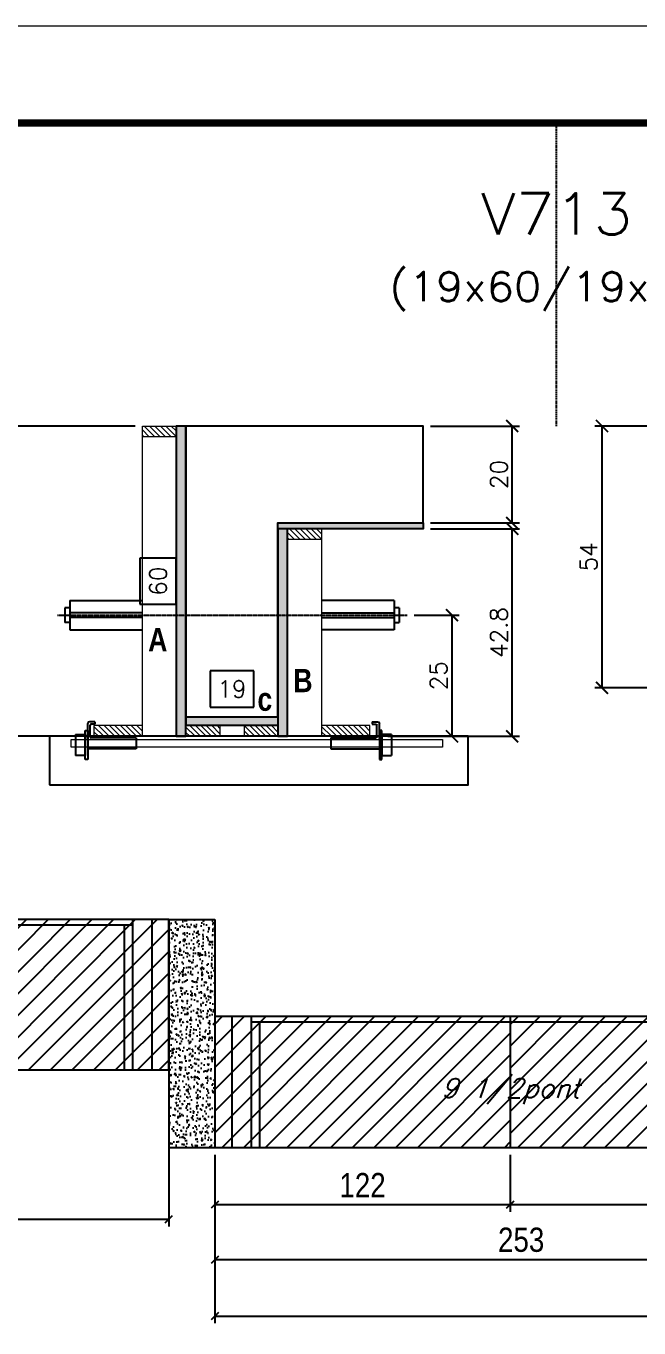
# Model space of a CAD drawing. Extents: x -20960 to -5926, y -2106 to 21915.
# Drawn here: x -7105 to -6852, y 16784 to 17321 of the extents above; entities that cross this region are included whole.
import ezdxf
from ezdxf.enums import TextEntityAlignment as Align

# ---------------------------------------------------------------- set-up
doc = ezdxf.new("R2010")
doc.units = 0
doc.linetypes.add('DASHED', pattern=[0.75, 0.5, -0.25])
doc.linetypes.add('HIDDEN', pattern=[0.375, 0.25, -0.125])
for name, color, linetype in [('barrote', 251, 'Continuous'), ('COTA', 241, 'Continuous'), ('Cota Seção (2x)', 4, 'Continuous'), ('detalhes', 4, 'Continuous'), ('Painéis', 200, 'Continuous'), ('presilha', 1, 'Continuous'), ('Reaproveitamento', 251, 'Continuous'), ('SARR_2.2x7', 40, 'Continuous'), ('SARR_3.5x7', 81, 'Continuous'), ('TENSOR', 3, 'Continuous'), ('texto', 7, 'Continuous'), ('Texto de Titulo', 7, 'Continuous'), ('Texto Qtd Sarr', 242, 'Continuous')]:
    doc.layers.add(name, color=color, linetype=linetype)
for name, color, linetype, lineweight in [('CONCRETO', 251, 'Continuous', 25), ('Folhas', 255, 'Continuous', 9), ('Hachura', 251, 'Continuous', 9), ('Madeira', 126, 'Continuous', 18), ('SARRAFO DE PRESSAO', 251, 'DASHED', 9), ('SCO-___-LAJ', 2, 'Continuous', 0), ('Texto Seção', 7, 'Continuous', 15)]:
    doc.layers.add(name, color=color, linetype=linetype, lineweight=lineweight)
doc.styles.add('COTA TECNICA', font='techl___.ttf', dxfattribs={"height": 10})
doc.styles.add('Romans', font='romans.shx')
doc.styles.add('TECNICA', font='techb___.ttf', dxfattribs={"height": 10})
doc.dimstyles.new('Cota Seção (2x)', dxfattribs={"dimtxt": 7, "dimasz": 5, "dimexe": 3, "dimexo": 3, "dimgap": 2, "dimtad": 3, "dimdec": 1, "dimlfac": 0.5, "dimzin": 12, "dimdsep": 46, "dimtxsty": 'Romans', "dimblk": 'ARCHTICK', "dimcen": 0, "dimclrd": 4, "dimclre": 4, "dimclrt": 1, "dimadec": 1, "dimazin": 3, "dimtfac": 1, "dimtdec": 1, "dimtmove": 0, "dimatfit": 3, "dimldrblk": 'OBLIQUE', "dimfxl": 1, "dimtolj": 1, "dimtzin": 12, "dimarcsym": 0})
doc.dimstyles.new('Cota Seção interna', dxfattribs={"dimtxt": 7, "dimasz": 6, "dimexe": 0.18, "dimexo": 2, "dimgap": -4, "dimtad": 3, "dimdec": 1, "dimlfac": 0.5, "dimzin": 12, "dimdsep": 46, "dimtxsty": 'Romans', "dimblk": 'ARCHTICK', "dimcen": 0.09, "dimse1": 1, "dimse2": 1, "dimsd1": 1, "dimsd2": 1, "dimclrd": 180, "dimclre": 5, "dimclrt": 1, "dimadec": 0, "dimazin": 3, "dimtfac": 1, "dimtdec": 1, "dimtofl": 0, "dimtmove": 0, "dimatfit": 3, "dimldrblk": 'ARCHTICK', "dimfxl": 1, "dimtolj": 1, "dimtzin": 0, "dimarcsym": 0})
doc.dimstyles.new('PAINEL', dxfattribs={"dimtxt": 10, "dimasz": 3, "dimexe": 3, "dimexo": 3, "dimgap": 3, "dimtad": 1, "dimdec": 1, "dimzin": 12, "dimdsep": 46, "dimtxsty": 'COTA TECNICA', "dimblk1": 'OBLIQUE', "dimblk2": 'OBLIQUE', "dimsah": 1, "dimcen": 0.9, "dimclrd": 4, "dimclre": 4, "dimclrt": 240, "dimadec": 1, "dimazin": 3, "dimtfac": 1, "dimtdec": 1, "dimtmove": 0, "dimatfit": 3, "dimfxl": 1, "dimtolj": 1, "dimtzin": 12, "dimarcsym": 0})

# ---------------------------------------------------------------- blocks, each defined once
blk = doc.blocks.new('9999999999')
at = {"layer": 'Folhas'}
blk.add_lwpolyline([(98138.98, 34190.21), (99623.98, 34190.21), (99623.98, 35240.21), (98138.98, 35240.21)], close=True, dxfattribs=at)
at = {"layer": 'Folhas', "color": 30, "const_width": 3}
blk.add_lwpolyline([(98213.98, 34230.21), (99583.98, 34230.21), (99583.98, 35200.21), (98213.98, 35200.21)], close=True, dxfattribs=at)
blk = doc.blocks.new('_Oblique')
at = {"color": 0, "linetype": 'ByBlock', "lineweight": -2}
blk.add_line((-0.5, -0.5), (0.5, 0.5), dxfattribs=at)
blk = doc.blocks.new('*D517')
at = {"layer": 'COTA', "color": 4, "linetype": 'ByBlock', "lineweight": -2, "transparency": 16777216}
for p, q in [((-7026.73, 16855.45), (-7026.73, 16809.12)), ((-6773.73, 16855.45), (-6773.73, 16809.12)), ((-6773.73, 16812.12), (-7026.73, 16812.12))]:
    blk.add_line(p, q, dxfattribs=at)
at = {"layer": 'Defpoints', "color": 0, "linetype": 'ByBlock', "transparency": 16777216}
for p in [(-7026.73, 16858.45), (-6773.73, 16858.45), (-7026.73, 16812.12)]:
    blk.add_point(p, dxfattribs=at)
at = {"layer": 'COTA', "color": 4, "linetype": 'ByBlock', "lineweight": -2, "transparency": 16777216, "xscale": 3, "yscale": 3, "zscale": 3, "rotation": 180}
blk.add_blockref('_Oblique', (-7026.73, 16812.12), dxfattribs=at)
at = {"layer": 'COTA', "color": 4, "linetype": 'ByBlock', "lineweight": -2, "transparency": 16777216, "xscale": 3, "yscale": 3, "zscale": 3}
blk.add_blockref('_Oblique', (-6773.73, 16812.12), dxfattribs=at)
at = {"layer": 'COTA', "color": 240, "linetype": 'ByBlock', "transparency": 16777216, "insert": (-6900.23, 16820.34), "char_height": 10, "attachment_point": 5, "style": 'COTA TECNICA'}
blk.add_mtext('\\A1;253', dxfattribs=at)
blk = doc.blocks.new('*D518')
at = {"layer": 'COTA', "color": 4, "linetype": 'ByBlock', "lineweight": -2, "transparency": 16777216}
for p, q in [((-7275.73, 16927.45), (-7275.73, 16825.93)), ((-7045.73, 16887.45), (-7045.73, 16825.93)), ((-7275.73, 16828.93), (-7045.73, 16828.93))]:
    blk.add_line(p, q, dxfattribs=at)
at = {"layer": 'Defpoints', "color": 0, "linetype": 'ByBlock', "transparency": 16777216}
for p in [(-7275.73, 16930.45), (-7045.73, 16890.45), (-7045.73, 16828.93)]:
    blk.add_point(p, dxfattribs=at)
at = {"layer": 'COTA', "color": 4, "linetype": 'ByBlock', "lineweight": -2, "transparency": 16777216, "xscale": 3, "yscale": 3, "zscale": 3, "rotation": 180}
blk.add_blockref('_Oblique', (-7275.73, 16828.93), dxfattribs=at)
at = {"layer": 'COTA', "color": 4, "linetype": 'ByBlock', "lineweight": -2, "transparency": 16777216, "xscale": 3, "yscale": 3, "zscale": 3}
blk.add_blockref('_Oblique', (-7045.73, 16828.93), dxfattribs=at)
at = {"layer": 'COTA', "color": 240, "linetype": 'ByBlock', "transparency": 16777216, "insert": (-7160.73, 16837.15), "char_height": 10, "attachment_point": 5, "style": 'COTA TECNICA'}
blk.add_mtext('\\A1;230', dxfattribs=at)
blk = doc.blocks.new('*D519')
at = {"layer": 'COTA', "color": 4, "linetype": 'ByBlock', "lineweight": -2, "transparency": 16777216}
for p, q in [((-7026.73, 16855.45), (-7026.73, 16831.88)), ((-6904.73, 16855.45), (-6904.73, 16831.88)), ((-7026.73, 16834.88), (-6904.73, 16834.88))]:
    blk.add_line(p, q, dxfattribs=at)
at = {"layer": 'Defpoints', "color": 0, "linetype": 'ByBlock', "transparency": 16777216}
for p in [(-7026.73, 16858.45), (-6904.73, 16858.45), (-6904.73, 16834.88)]:
    blk.add_point(p, dxfattribs=at)
at = {"layer": 'COTA', "color": 4, "linetype": 'ByBlock', "lineweight": -2, "transparency": 16777216, "xscale": 3, "yscale": 3, "zscale": 3, "rotation": 180}
blk.add_blockref('_Oblique', (-7026.73, 16834.88), dxfattribs=at)
at = {"layer": 'COTA', "color": 4, "linetype": 'ByBlock', "lineweight": -2, "transparency": 16777216, "xscale": 3, "yscale": 3, "zscale": 3}
blk.add_blockref('_Oblique', (-6904.73, 16834.88), dxfattribs=at)
at = {"layer": 'COTA', "color": 240, "linetype": 'ByBlock', "transparency": 16777216, "insert": (-6965.73, 16842.94), "char_height": 10, "attachment_point": 5, "style": 'COTA TECNICA'}
blk.add_mtext('\\A1;122', dxfattribs=at)
blk = doc.blocks.new('*D520')
at = {"layer": 'COTA', "color": 4, "linetype": 'ByBlock', "lineweight": -2, "transparency": 16777216}
for p, q in [((-6904.73, 16855.45), (-6904.73, 16831.88)), ((-6773.73, 16855.45), (-6773.73, 16831.88)), ((-6904.73, 16834.88), (-6773.73, 16834.88))]:
    blk.add_line(p, q, dxfattribs=at)
at = {"layer": 'Defpoints', "color": 0, "linetype": 'ByBlock', "transparency": 16777216}
for p in [(-6904.73, 16858.45), (-6773.73, 16858.45), (-6773.73, 16834.88)]:
    blk.add_point(p, dxfattribs=at)
at = {"layer": 'COTA', "color": 4, "linetype": 'ByBlock', "lineweight": -2, "transparency": 16777216, "xscale": 3, "yscale": 3, "zscale": 3, "rotation": 180}
blk.add_blockref('_Oblique', (-6904.73, 16834.88), dxfattribs=at)
at = {"layer": 'COTA', "color": 4, "linetype": 'ByBlock', "lineweight": -2, "transparency": 16777216, "xscale": 3, "yscale": 3, "zscale": 3}
blk.add_blockref('_Oblique', (-6773.73, 16834.88), dxfattribs=at)
at = {"layer": 'COTA', "color": 240, "linetype": 'ByBlock', "transparency": 16777216, "insert": (-6839.23, 16843.1), "char_height": 10, "attachment_point": 5, "style": 'COTA TECNICA'}
blk.add_mtext('\\A1;131', dxfattribs=at)
blk = doc.blocks.new('titulo1')
at = {"layer": 'Defpoints', "color": 252, "linetype": 'HIDDEN', "ltscale": 2}
blk.add_line((0, 0), (0, 125), dxfattribs=at)
at = {"layer": 'Defpoints', "style": 'Romans', "oblique": 15}
blk.add_attdef('FOLHA', text='', height=10, dxfattribs=at).set_placement((0, 15.58), align=Align.MIDDLE_CENTER)
at = {"layer": 'Texto Qtd Sarr', "color": 3, "style": 'Romans', "oblique": 15}
for tag, height, p in [('TITULO', 17, (0, 71.45)), ('SEÇÃO', 12, (0, 41.55))]:
    blk.add_attdef(tag, text='', height=height, dxfattribs=at).set_placement(p, align=Align.MIDDLE_CENTER)
blk = doc.blocks.new('_ArchTick')
at = {"color": 0, "linetype": 'ByBlock', "const_width": 0.15}
blk.add_lwpolyline([(-0.5, -0.5), (0.5, 0.5)], dxfattribs=at)
blk = doc.blocks.new('*D524')
at = {"layer": 'COTA', "color": 4, "lineweight": -2, "transparency": 16777216}
for p, q in [((-6937.65, 17113.69), (-6900.93, 17113.69)), ((-6903.93, 17028.09), (-6903.93, 17113.69)), ((-6955.25, 17028.09), (-6900.93, 17028.09))]:
    blk.add_line(p, q, dxfattribs=at)
at = {"layer": 'Defpoints', "color": 0, "transparency": 16777216}
for p in [(-6940.65, 17113.69), (-6903.93, 17113.69), (-6958.25, 17028.09)]:
    blk.add_point(p, dxfattribs=at)
at = {"layer": 'COTA', "color": 4, "lineweight": -2, "transparency": 16777216, "xscale": 5, "yscale": 5, "zscale": 5}
for p, rotation in [((-6903.93, 17113.69), 90), ((-6903.93, 17028.09), 270)]:
    blk.add_blockref('_ArchTick', p, dxfattribs=dict(at, rotation=rotation))
at = {"layer": 'COTA', "color": 1, "transparency": 16777216, "insert": (-6909.43, 17070.89), "char_height": 7, "attachment_point": 5, "rotation": 90, "style": 'Romans'}
blk.add_mtext('\\A1;42.8', dxfattribs=at)
blk = doc.blocks.new('*D525')
at = {"layer": 'COTA', "color": 4, "lineweight": -2, "transparency": 16777216}
for p, q in [((-6937.65, 17156.09), (-6900.93, 17156.09)), ((-6903.93, 17116.09), (-6903.93, 17156.09)), ((-6937.65, 17116.09), (-6900.93, 17116.09))]:
    blk.add_line(p, q, dxfattribs=at)
at = {"layer": 'Defpoints', "color": 0, "transparency": 16777216}
for p in [(-6940.65, 17156.09), (-6903.93, 17156.09), (-6940.65, 17116.09)]:
    blk.add_point(p, dxfattribs=at)
at = {"layer": 'COTA', "color": 4, "lineweight": -2, "transparency": 16777216, "xscale": 5, "yscale": 5, "zscale": 5}
for p, rotation in [((-6903.93, 17156.09), 90), ((-6903.93, 17116.09), 270)]:
    blk.add_blockref('_ArchTick', p, dxfattribs=dict(at, rotation=rotation))
at = {"layer": 'COTA', "color": 1, "transparency": 16777216, "insert": (-6909.43, 17136.09), "char_height": 7, "attachment_point": 5, "rotation": 90, "style": 'Romans'}
blk.add_mtext('\\A1;20', dxfattribs=at)
blk = doc.blocks.new('*D526')
at = {"layer": 'Cota Seção (2x)', "color": 180, "lineweight": -2, "transparency": 16777216}
for p, q in [((-7042.65, 17101.59), (-7057.65, 17101.59)), ((-7057.65, 17101.59), (-7057.65, 17082.59)), ((-7042.65, 17082.59), (-7042.65, 17101.59)), ((-7057.65, 17082.59), (-7042.65, 17082.59))]:
    blk.add_line(p, q, dxfattribs=at)
at = {"layer": 'Defpoints', "color": 0, "transparency": 16777216}
for p in [(-7038.65, 17156.09), (-7000.65, 17156.09), (-7000.65, 17036.09)]:
    blk.add_point(p, dxfattribs=at)
at = {"layer": 'Cota Seção (2x)', "color": 1, "transparency": 16777216, "insert": (-7050.15, 17092.09), "char_height": 7, "attachment_point": 5, "rotation": 90, "style": 'Romans'}
blk.add_mtext('\\A1;60', dxfattribs=at)
blk = doc.blocks.new('PRESILHA METÁLICA 1')
at = {"layer": 'presilha'}
for p, q in [((7.5, 10.64), (7.5, 19.86)), ((12, 21), (8.64, 21)), ((9, 11.57), (9, 18.93)), ((12, 19.5), (9.57, 19.5)), ((12, 21), (12, 19.5)), ((0, 13), (6, 13)), ((0, 13), (0, 0)), ((6, 15.5), (7.5, 15.5)), ((6, -2.5), (6, 15.5)), ((6, 13), (6, 0)), ((7.5, 15.5), (7.5, -2.5)), ((37.5, 11), (9.57, 11)), ((37.5, 11), (37.5, 4.1)), ((6, 0), (0, 0)), ((37.5, 4.1), (7.5, 4.1)), ((7.5, -2.5), (6, -2.5))]:
    blk.add_line(p, q, dxfattribs=at)
for centre, radius, start, end in [((8.64, 19.86), 1.14, 90, 180), ((9.57, 18.93), 0.57, 90, 180), ((9.57, 11.57), 0.57, 180, 270)]:
    blk.add_arc(centre, radius, start, end, dxfattribs=at)
blk = doc.blocks.new('*D527')
at = {"layer": 'Cota Seção (2x)', "color": 180, "lineweight": -2, "transparency": 16777216}
for p, q in [((-7010.65, 17055.09), (-7028.65, 17055.09)), ((-7028.65, 17055.09), (-7028.65, 17040.09)), ((-7010.65, 17040.09), (-7010.65, 17055.09)), ((-7028.65, 17040.09), (-7010.65, 17040.09))]:
    blk.add_line(p, q, dxfattribs=at)
at = {"layer": 'Defpoints', "color": 0, "transparency": 16777216}
for p in [(-7000.65, 17036.09), (-7038.65, 17028.09), (-7000.65, 17028.09)]:
    blk.add_point(p, dxfattribs=at)
at = {"layer": 'Cota Seção (2x)', "color": 1, "transparency": 16777216, "insert": (-7019.65, 17047.59), "char_height": 7, "attachment_point": 5, "style": 'Romans'}
blk.add_mtext('\\A1;19', dxfattribs=at)
blk = doc.blocks.new('*D528')
at = {"layer": 'COTA', "color": 4, "lineweight": -2, "transparency": 16777216}
for p, q in [((-7059.65, 17156.09), (-7119.62, 17156.09)), ((-7116.62, 17156.09), (-7116.62, 17028.09)), ((-7059.65, 17028.09), (-7119.62, 17028.09))]:
    blk.add_line(p, q, dxfattribs=at)
at = {"layer": 'Defpoints', "color": 0, "transparency": 16777216}
for p in [(-7056.65, 17156.09), (-7116.62, 17028.09), (-7056.65, 17028.09)]:
    blk.add_point(p, dxfattribs=at)
at = {"layer": 'COTA', "color": 4, "lineweight": -2, "transparency": 16777216, "xscale": 5, "yscale": 5, "zscale": 5}
for p, rotation in [((-7116.62, 17156.09), 90), ((-7116.62, 17028.09), 270)]:
    blk.add_blockref('_ArchTick', p, dxfattribs=dict(at, rotation=rotation))
at = {"layer": 'COTA', "color": 1, "transparency": 16777216, "insert": (-7122.12, 17092.09), "char_height": 7, "attachment_point": 5, "rotation": 90, "style": 'Romans'}
blk.add_mtext('\\A1;64', dxfattribs=at)
blk = doc.blocks.new('*D529')
at = {"layer": 'COTA', "color": 4, "lineweight": -2, "transparency": 16777216}
for p, q in [((-6944.35, 17078.06), (-6925.8, 17078.06)), ((-6928.8, 17078.06), (-6928.8, 17028.09)), ((-6944.35, 17028.09), (-6925.8, 17028.09))]:
    blk.add_line(p, q, dxfattribs=at)
at = {"layer": 'Defpoints', "color": 0, "transparency": 16777216}
for p in [(-6947.35, 17078.06), (-6947.35, 17028.09), (-6928.8, 17028.09)]:
    blk.add_point(p, dxfattribs=at)
at = {"layer": 'COTA', "color": 4, "lineweight": -2, "transparency": 16777216, "xscale": 5, "yscale": 5, "zscale": 5}
for p, rotation in [((-6928.8, 17078.06), 90), ((-6928.8, 17028.09), 270)]:
    blk.add_blockref('_ArchTick', p, dxfattribs=dict(at, rotation=rotation))
at = {"layer": 'COTA', "color": 1, "transparency": 16777216, "insert": (-6934.3, 17053.08), "char_height": 7, "attachment_point": 5, "rotation": 90, "style": 'Romans'}
blk.add_mtext('\\A1;25', dxfattribs=at)
blk = doc.blocks.new('*D557')
at = {"layer": 'COTA', "color": 4, "lineweight": -2, "ltscale": 25, "transparency": 16777216}
for p, q in [((-7026.73, 16855.45), (-7026.73, 16785.93)), ((-6542.73, 16855.45), (-6542.73, 16785.93)), ((-7026.73, 16788.93), (-6542.73, 16788.93))]:
    blk.add_line(p, q, dxfattribs=at)
at = {"layer": 'Defpoints', "color": 0, "ltscale": 25, "transparency": 16777216}
for p in [(-7026.73, 16858.45), (-6542.73, 16858.45), (-6542.73, 16788.93)]:
    blk.add_point(p, dxfattribs=at)
at = {"layer": 'COTA', "color": 4, "lineweight": -2, "ltscale": 25, "transparency": 16777216, "xscale": 3, "yscale": 3, "zscale": 3, "rotation": 180}
blk.add_blockref('_Oblique', (-7026.73, 16788.93), dxfattribs=at)
at = {"layer": 'COTA', "color": 4, "lineweight": -2, "ltscale": 25, "transparency": 16777216, "xscale": 3, "yscale": 3, "zscale": 3}
blk.add_blockref('_Oblique', (-6542.73, 16788.93), dxfattribs=at)
at = {"layer": 'COTA', "color": 240, "ltscale": 25, "transparency": 16777216, "insert": (-6784.73, 16797.03), "char_height": 10, "attachment_point": 5, "style": 'COTA TECNICA'}
blk.add_mtext('\\A1;484', dxfattribs=at)
blk = doc.blocks.new('*D539')
at = {"layer": 'COTA', "color": 4, "lineweight": -2, "transparency": 16777216}
for p, q in [((-6809.88, 17156.09), (-6869.85, 17156.09)), ((-6866.85, 17156.09), (-6866.85, 17048.09)), ((-6809.88, 17048.09), (-6869.85, 17048.09))]:
    blk.add_line(p, q, dxfattribs=at)
at = {"layer": 'Defpoints', "color": 0, "transparency": 16777216}
for p in [(-6806.88, 17156.09), (-6866.85, 17048.09), (-6806.88, 17048.09)]:
    blk.add_point(p, dxfattribs=at)
at = {"layer": 'COTA', "color": 4, "lineweight": -2, "transparency": 16777216, "xscale": 5, "yscale": 5, "zscale": 5}
for p, rotation in [((-6866.85, 17156.09), 90), ((-6866.85, 17048.09), 270)]:
    blk.add_blockref('_ArchTick', p, dxfattribs=dict(at, rotation=rotation))
at = {"layer": 'COTA', "color": 1, "transparency": 16777216, "insert": (-6872.35, 17102.09), "char_height": 7, "attachment_point": 5, "rotation": 90, "style": 'Romans'}
blk.add_mtext('\\A1;54', dxfattribs=at)

msp = doc.modelspace()

# ---------------------------------------------------------------- hatches: boundary and pattern name
at = {"layer": 'COTA', "linetype": 'ByBlock'}
h = msp.add_hatch(dxfattribs=at)
h.set_pattern_fill('AR-CONC', color=256, scale=0.03)
h.set_pattern_definition([(50, (-140682.424, -14215.8866), (5.46554007, -0.47817257), [0.5715, -6.2865]), (355, (-140682.424, -14215.8866), (-1.05730264, 5.73170536), [0.4572, -5.02921753]), (100.4514447, (-140681.9687, -14215.9264), (4.40823741, 5.25353256), [0.48570026, -5.34270734]), (46.1842, (-140682.424, -14214.3626), (8.13237123, -1.26126984), [0.85725, -9.42975]), (96.6355576, (-140681.7464, -14214.468), (7.122124, 7.42278374), [0.7285507, -8.01406824]), (351.184151, (-140682.424, -14214.363), (7.122124, 7.42278374), [0.685799, -7.54379196]), (21, (-140681.662, -14214.7436), (4.54843174, -3.06795595), [0.5715, -6.2865]), (326, (-140681.662, -14214.7436), (1.85406085, 5.52563898), [0.4572, -5.0292]), (71.451445, (-140681.283, -14214.999), (6.40249258, 2.45768307), [0.48570026, -5.34269813]), (37.5, (-140682.4241, -14215.8866), (0.092658098, 2.536651166), [0, -4.96824, 0, -5.1054, 0, -5.04825]), (7.5, (-140682.424, -14215.8866), (2.004589875, 3.005417245), [0, -2.91084, 0, -4.85394, 0, -1.92405]), (327.5, (-140684.1234, -14215.8866), (4.067717855, -0.17186232), [0, -1.905, 0, -5.9436, 0, -7.8867]), (317.5, (-140684.8854, -14215.8866), (4.44387544, 0.76279473), [0, -2.4765, 0, -3.94716, 0, -5.6007])])
h.paths.add_polyline_path([(-7045.73, 16858.45), (-7026.73, 16858.45), (-7026.73, 16952.45), (-7045.73, 16952.45)])
at = {"layer": 'Hachura'}
h = msp.add_hatch(dxfattribs=at)
h.set_pattern_fill('ANSI31', color=256, scale=0.5, angle=270, style=0)
h.set_pattern_definition([(315, (15833.4074, 8848.4468), (1.12253202, 1.12253202), [])])
h.paths.add_polyline_path([(-7056.65, 17151.69), (-7056.65, 17156.09), (-7042.65, 17156.09), (-7042.65, 17151.69)])
h = msp.add_hatch(color=256, dxfattribs=at)
h.dxf.hatch_style = 1
h.paths.add_polyline_path([(-7038.65, 17156.09), (-7042.65, 17156.09), (-7042.65, 17028.09), (-7038.65, 17028.09)])
h = msp.add_hatch(color=256, dxfattribs=at)
h.dxf.hatch_style = 1
h.paths.add_polyline_path([(-7000.65, 17113.69), (-7000.65, 17116.09), (-6940.65, 17116.09), (-6940.65, 17113.69)])
h = msp.add_hatch(color=256, dxfattribs=at)
h.dxf.hatch_style = 1
h.paths.add_polyline_path([(-6996.65, 17113.69), (-7000.65, 17113.69), (-7000.65, 17028.09), (-6996.65, 17028.09)])
h = msp.add_hatch(dxfattribs=at)
h.set_pattern_fill('ANSI31', color=256, scale=0.5, angle=270, style=0)
h.set_pattern_definition([(315, (15893.4074, 8806.0468), (1.12253202, 1.12253202), [])])
h.paths.add_polyline_path([(-6996.65, 17109.29), (-6996.65, 17113.69), (-6982.65, 17113.69), (-6982.65, 17109.29)])
h = msp.add_hatch(dxfattribs=at)
h.set_pattern_fill('ANSI31', color=256, scale=0.5, angle=270, style=0)
h.set_pattern_definition([(315, (15799.4074, 8798.4468), (1.12253202, 1.12253202), [])])
h.paths.add_polyline_path([(-7056.65, 17028.09), (-7056.65, 17032.49), (-7076.65, 17032.49), (-7076.65, 17028.09)])
h = msp.add_hatch(color=256, dxfattribs=at)
h.dxf.hatch_style = 1
h.paths.add_polyline_path([(-7038.65, 17032.49), (-7038.65, 17036.09), (-7000.65, 17036.09), (-7000.65, 17032.49)])
h = msp.add_hatch(dxfattribs=at)
h.set_pattern_fill('ANSI31', color=256, scale=0.5, angle=270, style=0)
h.set_pattern_definition([(315, (15902.2095, 8798.4468), (1.12253202, 1.12253202), [])])
h.paths.add_polyline_path([(-7038.65, 17028.09), (-7038.65, 17032.49), (-7024.65, 17032.49), (-7024.65, 17028.09)])
h = msp.add_hatch(dxfattribs=at)
h.set_pattern_fill('ANSI31', color=256, scale=0.5, angle=270, style=0)
h.set_pattern_definition([(315, (15902.2074, 8798.4468), (1.12253202, 1.12253202), [])])
h.paths.add_polyline_path([(-7000.65, 17028.09), (-7000.65, 17032.49), (-7014.65, 17032.49), (-7014.65, 17028.09)])
h = msp.add_hatch(dxfattribs=at)
h.set_pattern_fill('ANSI31', color=256, scale=0.5, angle=270, style=0)
h.set_pattern_definition([(315, (15893.4074, 8798.4468), (1.12253202, 1.12253202), [])])
h.paths.add_polyline_path([(-6962.65, 17028.09), (-6962.65, 17032.49), (-6982.65, 17032.49), (-6982.65, 17028.09)])
at = {"layer": 'Reaproveitamento', "linetype": 'ByBlock'}
h = msp.add_hatch(dxfattribs=at)
h.set_pattern_fill('ANSI31', color=256, scale=2)
h.set_pattern_definition([(45, (-146593.643, -14827.5354), (-4.49012806, 4.49012806), [])])
h.paths.add_polyline_path([(-7045.73, 16890.45), (-7045.73, 16952.45), (-7273.73, 16952.45), (-7273.73, 16890.45)])
h = msp.add_hatch(dxfattribs=at)
h.set_pattern_fill('ANSI31', color=256, scale=2)
h.set_pattern_definition([(45, (-146593.643, -14867.5354), (-4.49012806, 4.49012806), [])])
h.paths.add_polyline_path([(-7026.73, 16858.45), (-6904.73, 16858.45), (-6904.73, 16912.45), (-7026.73, 16912.45)])
h = msp.add_hatch(dxfattribs=at)
h.set_pattern_fill('ANSI31', color=256, scale=2)
h.set_pattern_definition([(45, (-148165.143, -7976.085), (-4.49012806, 4.49012806), [])])
h.paths.add_polyline_path([(-6809.45, 16879.66), (-6809.45, 16901.86), (-6830.04, 16901.86), (-6830.04, 16879.66)], flags=24)
h.paths.add_polyline_path([(-6904.73, 16858.45), (-6773.73, 16858.45), (-6773.73, 16868.45), (-6795.73, 16868.45), (-6795.73, 16912.45), (-6904.73, 16912.45)])

# ---------------------------------------------------------------- linework, layer by layer
at = {"ltscale": 3}
for p, q in [((-7088.65, 17081.06), (-7088.65, 17075.06)), ((-7086.65, 17081.06), (-7088.65, 17081.06)), ((-7086.65, 17084.06), (-7086.65, 17072.06)), ((-7086.65, 17084.06), (-7056.65, 17084.06)), ((-6952.65, 17084.06), (-6982.65, 17084.06)), ((-6952.65, 17084.06), (-6952.65, 17072.06)), ((-6950.65, 17081.06), (-6952.65, 17081.06)), ((-6950.65, 17081.06), (-6950.65, 17075.06)), ((-7086.65, 17075.06), (-7088.65, 17075.06)), ((-7056.65, 17079.06), (-7086.65, 17079.06)), ((-7056.65, 17077.06), (-7086.65, 17077.06)), ((-6982.65, 17079.06), (-6952.65, 17079.06)), ((-6982.65, 17077.06), (-6952.65, 17077.06)), ((-6952.65, 17075.06), (-6950.65, 17075.06)), ((-7086.65, 17072.06), (-7056.65, 17072.06)), ((-6952.65, 17072.06), (-6982.65, 17072.06))]:
    msp.add_line(p, q, dxfattribs=at)
at = {"layer": 'barrote'}
msp.add_lwpolyline([(-7095.02, 17008.09), (-6922.05, 17008.09), (-6922.05, 17028.09), (-7095.02, 17028.09)], close=True, dxfattribs=at)
at = {"layer": 'CONCRETO'}
msp.add_lwpolyline([(-7000.65, 17116.09), (-6940.65, 17116.09), (-6940.65, 17156.09), (-7038.65, 17156.09), (-7038.65, 17032.49), (-7038.65, 17032.49), (-7038.65, 17036.09), (-7000.65, 17036.09)], close=True, dxfattribs=at)
at = {"layer": 'COTA', "linetype": 'ByBlock'}
for p, q in [((-7045.73, 16952.45), (-7026.73, 16952.45)), ((-7045.73, 16952.45), (-7045.73, 16858.45)), ((-7026.73, 16952.45), (-7026.73, 16912.45)), ((-7045.73, 16858.45), (-7026.73, 16858.45))]:
    msp.add_line(p, q, dxfattribs=at)
at = {"layer": 'Madeira'}
for points in [[(-7056.65, 17151.69), (-7056.65, 17156.09), (-7042.65, 17156.09), (-7042.65, 17151.69)], [(-7056.65, 17156.09), (-7042.65, 17156.09), (-7042.65, 17028.09), (-7056.65, 17028.09)], [(-6996.65, 17109.29), (-6996.65, 17113.69), (-6982.65, 17113.69), (-6982.65, 17109.29)], [(-6996.65, 17113.69), (-6982.65, 17113.69), (-6982.65, 17028.09), (-6996.65, 17028.09)], [(-7056.65, 17028.09), (-7056.65, 17032.49), (-7076.65, 17032.49), (-7076.65, 17028.09)], [(-7038.65, 17028.09), (-7038.65, 17032.49), (-7024.65, 17032.49), (-7024.65, 17028.09)], [(-7000.65, 17028.09), (-7000.65, 17032.49), (-7014.65, 17032.49), (-7014.65, 17028.09)], [(-6962.65, 17028.09), (-6962.65, 17032.49), (-6982.65, 17032.49), (-6982.65, 17028.09)]]:
    msp.add_lwpolyline(points, close=True, dxfattribs=at)
at = {"layer": 'Painéis', "linetype": 'ByBlock'}
for p, q in [((-7045.73, 16952.45), (-7275.73, 16952.45)), ((-7045.73, 16890.45), (-7045.73, 16952.45)), ((-7026.73, 16912.45), (-7026.73, 16858.45)), ((-6795.73, 16912.45), (-7026.73, 16912.45)), ((-6904.73, 16912.45), (-6904.73, 16858.45)), ((-7275.73, 16890.45), (-7045.73, 16890.45)), ((-7026.73, 16858.45), (-6542.73, 16858.45))]:
    msp.add_line(p, q, dxfattribs=at)
at = {"layer": 'Painéis'}
for points in [[(-7038.65, 17156.09), (-7042.65, 17156.09), (-7042.65, 17028.09), (-7038.65, 17028.09)], [(-7000.65, 17113.69), (-7000.65, 17116.09), (-6940.65, 17116.09), (-6940.65, 17113.69)], [(-6996.65, 17113.69), (-7000.65, 17113.69), (-7000.65, 17028.09), (-6996.65, 17028.09)], [(-7038.65, 17032.49), (-7038.65, 17036.09), (-7000.65, 17036.09), (-7000.65, 17032.49)]]:
    msp.add_lwpolyline(points, close=True, dxfattribs=at)
at = {"layer": 'SARR_2.2x7', "linetype": 'Continuous'}
for p, q in [((-7258.73, 16950.25), (-7060.73, 16950.25)), ((-7052.73, 16952.45), (-7052.73, 16890.45)), ((-7019.73, 16912.45), (-7019.73, 16858.45)), ((-7011.73, 16910.25), (-6795.73, 16910.25))]:
    msp.add_line(p, q, dxfattribs=at)
at = {"layer": 'SARR_3.5x7'}
for p, q in [((-7064.23, 16950.25), (-7064.23, 16890.45)), ((-7060.73, 16952.45), (-7060.73, 16890.45)), ((-7011.73, 16912.45), (-7011.73, 16858.45)), ((-7008.22, 16910.25), (-7008.22, 16858.45))]:
    msp.add_line(p, q, dxfattribs=at)
at = {"layer": 'SCO-___-LAJ', "color": 1}
msp.add_lwpolyline([(-7086.01, 17026.76), (-6932.71, 17026.76), (-6932.71, 17023.56), (-7086.01, 17023.56)], close=True, dxfattribs=at)
at = {"layer": 'TENSOR', "linetype": 'HIDDEN', "ltscale": 0.5}
msp.add_line((-7091.65, 17078.06), (-6947.35, 17078.06), dxfattribs=at)

# ---------------------------------------------------------------- block references
at = {"layer": 'presilha', "yscale": 0.6666666666666666, "zscale": 0.6666666666666666}
for p, xscale in [((-7084.23, 17020.12), 0.6666666666666666), ((-6953.79, 17020.12), -0.6666666666666666)]:
    msp.add_blockref('PRESILHA METÁLICA 1', p, dxfattribs=dict(at, xscale=xscale))
at = {"layer": 'SARRAFO DE PRESSAO', "color": 6, "linetype": 'ByBlock'}
msp.add_blockref('9999999999', (-105577.48, -17919.11), dxfattribs=at)
at = {"layer": 'Texto Seção'}
ref = msp.add_blockref('titulo1', (-6885.64, 17156.09), dxfattribs=at)
ref.add_attrib('TITULO', 'V713', dxfattribs={"layer": 'Texto de Titulo', "color": 7, "height": 17, "style": 'Romans', "width": 1.1}).set_placement((-6885.64, 17243.59), align=Align.MIDDLE_CENTER)
ref.add_attrib('SEÇÃO', '(19x60/19x50)', dxfattribs={"layer": 'Texto de Titulo', "color": 7, "height": 12, "style": 'Romans', "width": 1.1}).set_placement((-6885.64, 17213.59), align=Align.MIDDLE_CENTER)

# ---------------------------------------------------------------- texts
at = {"layer": 'detalhes', "style": 'TECNICA'}
for s, p in [('A', (-7054.26, 17063.12)), ('B', (-6994.3, 17046.28)), ('c', (-7009.13, 17038.59))]:
    msp.add_text(s, height=9.6, dxfattribs=at).set_placement(p)
at = {"layer": 'texto', "color": 2, "insert": (-6904.66, 16881.65), "char_height": 8, "attachment_point": 5, "style": 'Romans'}
msp.add_mtext('{\\Q19;\\C256;9 1/2pont}', dxfattribs=at)

# ---------------------------------------------------------------- dimensions: what is measured, and where the dimension line sits
at = {"layer": 'COTA'}
for base, p1, p2, picture, middle in [((-7116.62, 17028.09), (-7056.65, 17156.09), (-7056.65, 17028.09), '*D528', (-7122.12, 17092.09)), ((-6903.93, 17156.09), (-6940.65, 17116.09), (-6940.65, 17156.09), '*D525', (-6909.43, 17136.09)), ((-6866.85, 17048.09), (-6806.88, 17156.09), (-6806.88, 17048.09), '*D539', (-6872.35, 17102.09)), ((-6903.93, 17113.69), (-6958.25, 17028.09), (-6940.65, 17113.69), '*D524', (-6909.43, 17070.89)), ((-6928.8, 17028.09), (-6947.35, 17078.06), (-6947.35, 17028.09), '*D529', (-6934.3, 17053.08))]:
    dim = msp.add_linear_dim(base=base, p1=p1, p2=p2, angle=90, dimstyle='Cota Seção (2x)', dxfattribs=at)
    dim.commit()
    dim.dimension.update_dxf_attribs({"geometry": picture, "text_midpoint": middle})
at = {"layer": 'COTA', "linetype": 'ByBlock'}
for base, p1, p2, picture, middle in [((-7045.73, 16828.93), (-7275.73, 16930.45), (-7045.73, 16890.45), '*D518', (-7160.73, 16837.15)), ((-7026.73, 16812.12), (-6773.73, 16858.45), (-7026.73, 16858.45), '*D517', (-6900.23, 16820.34)), ((-6904.73, 16834.88), (-7026.73, 16858.45), (-6904.73, 16858.45), '*D519', (-6965.73, 16842.94)), ((-6773.73, 16834.88), (-6904.73, 16858.45), (-6773.73, 16858.45), '*D520', (-6839.23, 16843.1))]:
    dim = msp.add_linear_dim(base=base, p1=p1, p2=p2, dimstyle='PAINEL', dxfattribs=at)
    dim.commit()
    dim.dimension.update_dxf_attribs({"geometry": picture, "text_midpoint": middle})
at = {"layer": 'COTA', "ltscale": 25}
dim = msp.add_linear_dim(base=(-6542.73, 16788.93), p1=(-7026.73, 16858.45), p2=(-6542.73, 16858.45), dimstyle='PAINEL', dxfattribs=at)
dim.commit()
dim.dimension.update_dxf_attribs({"geometry": '*D557', "text_midpoint": (-6784.73, 16797.03)})
at = {"layer": 'Cota Seção (2x)'}
dim = msp.add_linear_dim(base=(-7038.65, 17156.09), p1=(-7000.65, 17036.09), p2=(-7000.65, 17156.09), angle=90, dimstyle='Cota Seção interna', dxfattribs=at)
dim.commit()
dim.dimension.update_dxf_attribs({"geometry": '*D526', "text_midpoint": (-7038.65, 17092.09), "dimtype": 160})
dim = msp.add_linear_dim(base=(-7000.65, 17036.09), p1=(-7038.65, 17028.09), p2=(-7000.65, 17028.09), dimstyle='Cota Seção interna', dxfattribs=at)
dim.commit()
dim.dimension.update_dxf_attribs({"geometry": '*D527', "text_midpoint": (-7019.65, 17036.09), "dimtype": 160})

doc.saveas('drawing.dxf')
